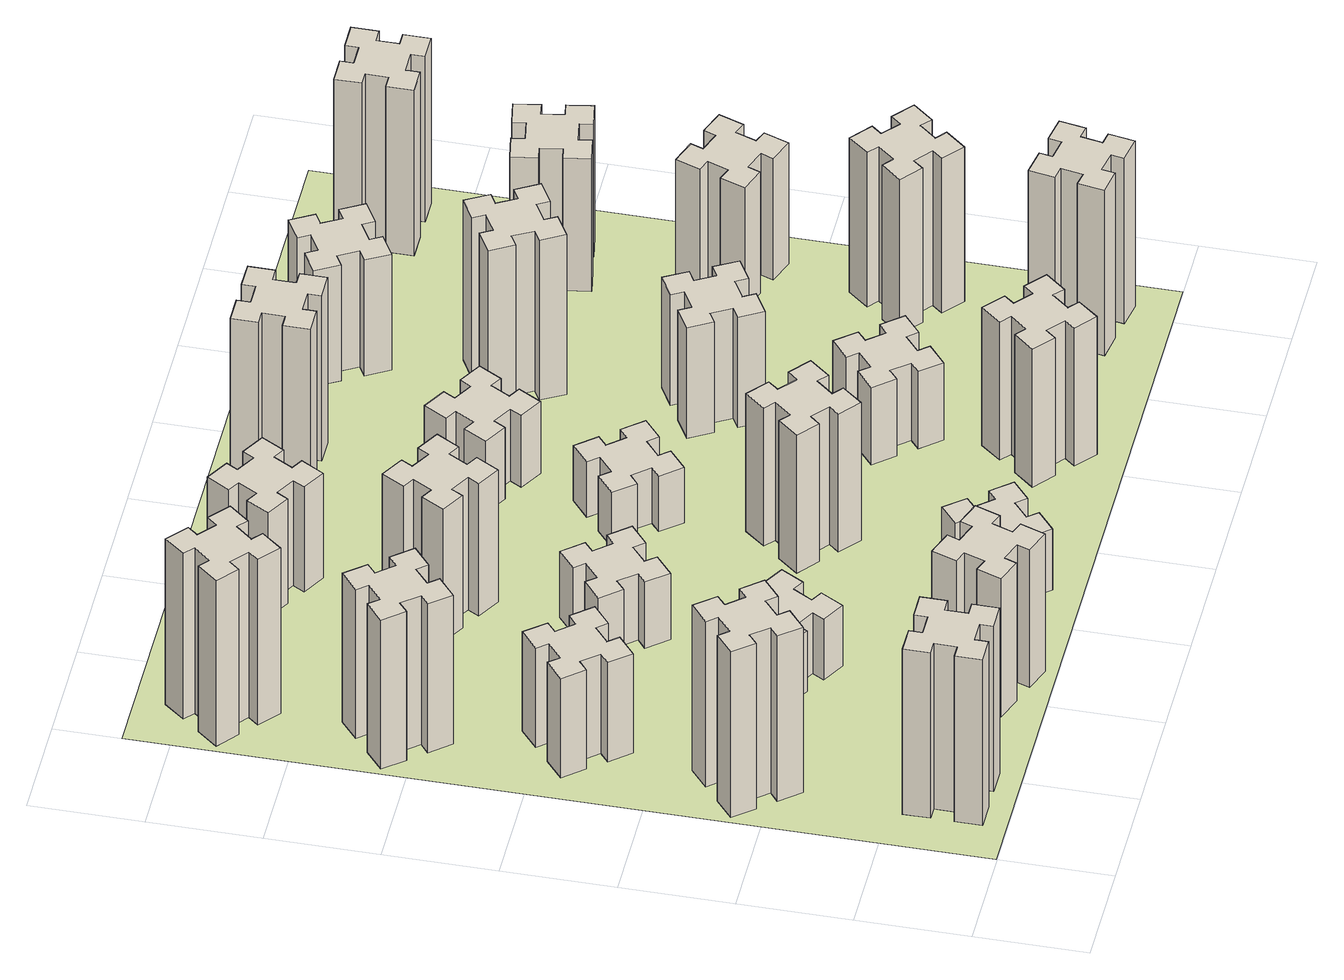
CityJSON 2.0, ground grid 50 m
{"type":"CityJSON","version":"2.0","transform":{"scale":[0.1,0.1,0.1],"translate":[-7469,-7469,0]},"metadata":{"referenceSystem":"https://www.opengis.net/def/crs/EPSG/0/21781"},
"CityObjects":{
"building1":{"type":"Building","attributes":{"class":"1000","function":"1000","usage":"1000","yearOfConstruction":2016,"roofType":"1000","measuredHeight":90,"storeysAboveGround":30,"storeysBelowGround":0},"geometry":[{"type":"Solid","lod":"1","boundaries":[[[[0,1,2,3,4,5,6,7,8,9,10,11,12,13,14,15,16,17,18,19]],[[17,16,20,21]],[[16,15,22,20]],[[15,14,23,22]],[[14,13,24,23]],[[13,12,25,24]],[[12,11,26,25]],[[11,10,27,26]],[[10,9,28,27]],[[9,8,29,28]],[[8,7,30,29]],[[7,6,31,30]],[[6,5,32,31]],[[5,4,33,32]],[[4,3,34,33]],[[3,2,35,34]],[[2,1,36,35]],[[1,0,37,36]],[[0,19,38,37]],[[19,18,39,38]],[[18,17,21,39]],[[24,25,26,27,28,29,30,31,32,33,34,35,36,37,38,39,21,20,22,23]]]]}]},
"building2":{"type":"Building","attributes":{"class":"1000","function":"1000","usage":"1000","yearOfConstruction":2016,"roofType":"1000","measuredHeight":90,"storeysAboveGround":30,"storeysBelowGround":0},"geometry":[{"type":"Solid","lod":"1","boundaries":[[[[40,41,42,43,44,45,46,47,48,49,50,51,52,53,54,55,56,57,58,59]],[[57,56,60,61]],[[56,55,62,60]],[[55,54,63,62]],[[54,53,64,63]],[[53,52,65,64]],[[52,51,66,65]],[[51,50,67,66]],[[50,49,68,67]],[[49,48,69,68]],[[48,47,70,69]],[[47,46,71,70]],[[46,45,72,71]],[[45,44,73,72]],[[44,43,74,73]],[[43,42,75,74]],[[42,41,76,75]],[[41,40,77,76]],[[40,59,78,77]],[[59,58,79,78]],[[58,57,61,79]],[[64,65,66,67,68,69,70,71,72,73,74,75,76,77,78,79,61,60,62,63]]]]}]},
"building3":{"type":"Building","attributes":{"class":"1000","function":"1000","usage":"1000","yearOfConstruction":2016,"roofType":"1000","measuredHeight":54,"storeysAboveGround":30,"storeysBelowGround":0},"geometry":[{"type":"Solid","lod":"1","boundaries":[[[[80,81,82,83,84,85,86,87,88,89,90,91,92,93,94,95,96,97,98,99]],[[97,96,100,101]],[[96,95,102,100]],[[95,94,103,102]],[[94,93,104,103]],[[93,92,105,104]],[[92,91,106,105]],[[91,90,107,106]],[[90,89,108,107]],[[89,88,109,108]],[[88,87,110,109]],[[87,86,111,110]],[[86,85,112,111]],[[85,84,113,112]],[[84,83,114,113]],[[83,82,115,114]],[[82,81,116,115]],[[81,80,117,116]],[[80,99,118,117]],[[99,98,119,118]],[[98,97,101,119]],[[104,105,106,107,108,109,110,111,112,113,114,115,116,117,118,119,101,100,102,103]]]]}]},
"building4":{"type":"Building","attributes":{"class":"1000","function":"1000","usage":"1000","yearOfConstruction":2016,"roofType":"1000","measuredHeight":81,"storeysAboveGround":30,"storeysBelowGround":0},"geometry":[{"type":"Solid","lod":"1","boundaries":[[[[120,121,122,123,124,125,126,127,128,129,130,131,132,133,134,135,136,137,138,139]],[[137,136,140,141]],[[136,135,142,140]],[[135,134,143,142]],[[134,133,144,143]],[[133,132,145,144]],[[132,131,146,145]],[[131,130,147,146]],[[130,129,148,147]],[[129,128,149,148]],[[128,127,150,149]],[[127,126,151,150]],[[126,125,152,151]],[[125,124,153,152]],[[124,123,154,153]],[[123,122,155,154]],[[122,121,156,155]],[[121,120,157,156]],[[120,139,158,157]],[[139,138,159,158]],[[138,137,141,159]],[[144,145,146,147,148,149,150,151,152,153,154,155,156,157,158,159,141,140,142,143]]]]}]},
"building5":{"type":"Building","attributes":{"class":"1000","function":"1000","usage":"1000","yearOfConstruction":2016,"roofType":"1000","measuredHeight":75,"storeysAboveGround":30,"storeysBelowGround":0},"geometry":[{"type":"Solid","lod":"1","boundaries":[[[[160,161,162,163,164,165,166,167,168,169,170,171,172,173,174,175,176,177,178,179]],[[177,176,180,181]],[[176,175,182,180]],[[175,174,183,182]],[[174,173,184,183]],[[173,172,185,184]],[[172,171,186,185]],[[171,170,187,186]],[[170,169,188,187]],[[169,168,189,188]],[[168,167,190,189]],[[167,166,191,190]],[[166,165,192,191]],[[165,164,193,192]],[[164,163,194,193]],[[163,162,195,194]],[[162,161,196,195]],[[161,160,197,196]],[[160,179,198,197]],[[179,178,199,198]],[[178,177,181,199]],[[184,185,186,187,188,189,190,191,192,193,194,195,196,197,198,199,181,180,182,183]]]]}]},
"building6":{"type":"Building","attributes":{"class":"1000","function":"1000","usage":"1000","yearOfConstruction":2016,"roofType":"1000","measuredHeight":90,"storeysAboveGround":30,"storeysBelowGround":0},"geometry":[{"type":"Solid","lod":"1","boundaries":[[[[200,201,202,203,204,205,206,207,208,209,210,211,212,213,214,215,216,217,218,219]],[[217,216,220,221]],[[216,215,222,220]],[[215,214,223,222]],[[214,213,224,223]],[[213,212,225,224]],[[212,211,226,225]],[[211,210,227,226]],[[210,209,228,227]],[[209,208,229,228]],[[208,207,230,229]],[[207,206,231,230]],[[206,205,232,231]],[[205,204,233,232]],[[204,203,234,233]],[[203,202,235,234]],[[202,201,236,235]],[[201,200,237,236]],[[200,219,238,237]],[[219,218,239,238]],[[218,217,221,239]],[[224,225,226,227,228,229,230,231,232,233,234,235,236,237,238,239,221,220,222,223]]]]}]},
"building7":{"type":"Building","attributes":{"class":"1000","function":"1000","usage":"1000","yearOfConstruction":2016,"roofType":"1000","measuredHeight":33,"storeysAboveGround":30,"storeysBelowGround":0},"geometry":[{"type":"Solid","lod":"1","boundaries":[[[[240,241,242,243,244,245,246,247,248,249,250,251,252,253,254,255,256,257,258,259]],[[257,256,260,261]],[[256,255,262,260]],[[255,254,263,262]],[[254,253,264,263]],[[253,252,265,264]],[[252,251,266,265]],[[251,250,267,266]],[[250,249,268,267]],[[249,248,269,268]],[[248,247,270,269]],[[247,246,271,270]],[[246,245,272,271]],[[245,244,273,272]],[[244,243,274,273]],[[243,242,275,274]],[[242,241,276,275]],[[241,240,277,276]],[[240,259,278,277]],[[259,258,279,278]],[[258,257,261,279]],[[264,265,266,267,268,269,270,271,272,273,274,275,276,277,278,279,261,260,262,263]]]]}]},
"building8":{"type":"Building","attributes":{"class":"1000","function":"1000","usage":"1000","yearOfConstruction":2016,"roofType":"1000","measuredHeight":36,"storeysAboveGround":30,"storeysBelowGround":0},"geometry":[{"type":"Solid","lod":"1","boundaries":[[[[280,281,282,283,284,285,286,287,288,289,290,291,292,293,294,295,296,297,298,299]],[[297,296,300,301]],[[296,295,302,300]],[[295,294,303,302]],[[294,293,304,303]],[[293,292,305,304]],[[292,291,306,305]],[[291,290,307,306]],[[290,289,308,307]],[[289,288,309,308]],[[288,287,310,309]],[[287,286,311,310]],[[286,285,312,311]],[[285,284,313,312]],[[284,283,314,313]],[[283,282,315,314]],[[282,281,316,315]],[[281,280,317,316]],[[280,299,318,317]],[[299,298,319,318]],[[298,297,301,319]],[[304,305,306,307,308,309,310,311,312,313,314,315,316,317,318,319,301,300,302,303]]]]}]},
"building9":{"type":"Building","attributes":{"class":"1000","function":"1000","usage":"1000","yearOfConstruction":2016,"roofType":"1000","measuredHeight":33,"storeysAboveGround":30,"storeysBelowGround":0},"geometry":[{"type":"Solid","lod":"1","boundaries":[[[[320,321,322,323,324,325,326,327,328,329,330,331,332,333,334,335,336,337,338,339]],[[337,336,340,341]],[[336,335,342,340]],[[335,334,343,342]],[[334,333,344,343]],[[333,332,345,344]],[[332,331,346,345]],[[331,330,347,346]],[[330,329,348,347]],[[329,328,349,348]],[[328,327,350,349]],[[327,326,351,350]],[[326,325,352,351]],[[325,324,353,352]],[[324,323,354,353]],[[323,322,355,354]],[[322,321,356,355]],[[321,320,357,356]],[[320,339,358,357]],[[339,338,359,358]],[[338,337,341,359]],[[344,345,346,347,348,349,350,351,352,353,354,355,356,357,358,359,341,340,342,343]]]]}]},
"building10":{"type":"Building","attributes":{"class":"1000","function":"1000","usage":"1000","yearOfConstruction":2016,"roofType":"1000","measuredHeight":72,"storeysAboveGround":30,"storeysBelowGround":0},"geometry":[{"type":"Solid","lod":"1","boundaries":[[[[360,361,362,363,364,365,366,367,368,369,370,371,372,373,374,375,376,377,378,379]],[[377,376,380,381]],[[376,375,382,380]],[[375,374,383,382]],[[374,373,384,383]],[[373,372,385,384]],[[372,371,386,385]],[[371,370,387,386]],[[370,369,388,387]],[[369,368,389,388]],[[368,367,390,389]],[[367,366,391,390]],[[366,365,392,391]],[[365,364,393,392]],[[364,363,394,393]],[[363,362,395,394]],[[362,361,396,395]],[[361,360,397,396]],[[360,379,398,397]],[[379,378,399,398]],[[378,377,381,399]],[[384,385,386,387,388,389,390,391,392,393,394,395,396,397,398,399,381,380,382,383]]]]}]},
"building11":{"type":"Building","attributes":{"class":"1000","function":"1000","usage":"1000","yearOfConstruction":2016,"roofType":"1000","measuredHeight":57,"storeysAboveGround":30,"storeysBelowGround":0},"geometry":[{"type":"Solid","lod":"1","boundaries":[[[[400,401,402,403,404,405,406,407,408,409,410,411,412,413,414,415,416,417,418,419]],[[417,416,420,421]],[[416,415,422,420]],[[415,414,423,422]],[[414,413,424,423]],[[413,412,425,424]],[[412,411,426,425]],[[411,410,427,426]],[[410,409,428,427]],[[409,408,429,428]],[[408,407,430,429]],[[407,406,431,430]],[[406,405,432,431]],[[405,404,433,432]],[[404,403,434,433]],[[403,402,435,434]],[[402,401,436,435]],[[401,400,437,436]],[[400,419,438,437]],[[419,418,439,438]],[[418,417,421,439]],[[424,425,426,427,428,429,430,431,432,433,434,435,436,437,438,439,421,420,422,423]]]]}]},
"building12":{"type":"Building","attributes":{"class":"1000","function":"1000","usage":"1000","yearOfConstruction":2016,"roofType":"1000","measuredHeight":75,"storeysAboveGround":30,"storeysBelowGround":0},"geometry":[{"type":"Solid","lod":"1","boundaries":[[[[440,441,442,443,444,445,446,447,448,449,450,451,452,453,454,455,456,457,458,459]],[[457,456,460,461]],[[456,455,462,460]],[[455,454,463,462]],[[454,453,464,463]],[[453,452,465,464]],[[452,451,466,465]],[[451,450,467,466]],[[450,449,468,467]],[[449,448,469,468]],[[448,447,470,469]],[[447,446,471,470]],[[446,445,472,471]],[[445,444,473,472]],[[444,443,474,473]],[[443,442,475,474]],[[442,441,476,475]],[[441,440,477,476]],[[440,459,478,477]],[[459,458,479,478]],[[458,457,461,479]],[[464,465,466,467,468,469,470,471,472,473,474,475,476,477,478,479,461,460,462,463]]]]}]},
"building13":{"type":"Building","attributes":{"class":"1000","function":"1000","usage":"1000","yearOfConstruction":2016,"roofType":"1000","measuredHeight":30,"storeysAboveGround":30,"storeysBelowGround":0},"geometry":[{"type":"Solid","lod":"1","boundaries":[[[[480,481,482,483,484,485,486,487,488,489,490,491,492,493,494,495,496,497,498,499]],[[497,496,500,501]],[[496,495,502,500]],[[495,494,503,502]],[[494,493,504,503]],[[493,492,505,504]],[[492,491,506,505]],[[491,490,507,506]],[[490,489,508,507]],[[489,488,509,508]],[[488,487,510,509]],[[487,486,511,510]],[[486,485,512,511]],[[485,484,513,512]],[[484,483,514,513]],[[483,482,515,514]],[[482,481,516,515]],[[481,480,517,516]],[[480,499,518,517]],[[499,498,519,518]],[[498,497,501,519]],[[504,505,506,507,508,509,510,511,512,513,514,515,516,517,518,519,501,500,502,503]]]]}]},
"building14":{"type":"Building","attributes":{"class":"1000","function":"1000","usage":"1000","yearOfConstruction":2016,"roofType":"1000","measuredHeight":75,"storeysAboveGround":30,"storeysBelowGround":0},"geometry":[{"type":"Solid","lod":"1","boundaries":[[[[520,521,522,523,524,525,526,527,528,529,530,531,532,533,534,535,536,537,538,539]],[[537,536,540,541]],[[536,535,542,540]],[[535,534,543,542]],[[534,533,544,543]],[[533,532,545,544]],[[532,531,546,545]],[[531,530,547,546]],[[530,529,548,547]],[[529,528,549,548]],[[528,527,550,549]],[[527,526,551,550]],[[526,525,552,551]],[[525,524,553,552]],[[524,523,554,553]],[[523,522,555,554]],[[522,521,556,555]],[[521,520,557,556]],[[520,539,558,557]],[[539,538,559,558]],[[538,537,541,559]],[[544,545,546,547,548,549,550,551,552,553,554,555,556,557,558,559,541,540,542,543]]]]}]},
"building15":{"type":"Building","attributes":{"class":"1000","function":"1000","usage":"1000","yearOfConstruction":2016,"roofType":"1000","measuredHeight":39,"storeysAboveGround":30,"storeysBelowGround":0},"geometry":[{"type":"Solid","lod":"1","boundaries":[[[[560,561,562,563,564,565,566,567,568,569,570,571,572,573,574,575,576,577,578,579]],[[577,576,580,581]],[[576,575,582,580]],[[575,574,583,582]],[[574,573,584,583]],[[573,572,585,584]],[[572,571,586,585]],[[571,570,587,586]],[[570,569,588,587]],[[569,568,589,588]],[[568,567,590,589]],[[567,566,591,590]],[[566,565,592,591]],[[565,564,593,592]],[[564,563,594,593]],[[563,562,595,594]],[[562,561,596,595]],[[561,560,597,596]],[[560,579,598,597]],[[579,578,599,598]],[[578,577,581,599]],[[584,585,586,587,588,589,590,591,592,593,594,595,596,597,598,599,581,580,582,583]]]]}]},
"building16":{"type":"Building","attributes":{"class":"1000","function":"1000","usage":"1000","yearOfConstruction":2016,"roofType":"1000","measuredHeight":90,"storeysAboveGround":30,"storeysBelowGround":0},"geometry":[{"type":"Solid","lod":"1","boundaries":[[[[600,601,602,603,604,605,606,607,608,609,610,611,612,613,614,615,616,617,618,619]],[[617,616,620,621]],[[616,615,622,620]],[[615,614,623,622]],[[614,613,624,623]],[[613,612,625,624]],[[612,611,626,625]],[[611,610,627,626]],[[610,609,628,627]],[[609,608,629,628]],[[608,607,630,629]],[[607,606,631,630]],[[606,605,632,631]],[[605,604,633,632]],[[604,603,634,633]],[[603,602,635,634]],[[602,601,636,635]],[[601,600,637,636]],[[600,619,638,637]],[[619,618,639,638]],[[618,617,621,639]],[[624,625,626,627,628,629,630,631,632,633,634,635,636,637,638,639,621,620,622,623]]]]}]},
"building17":{"type":"Building","attributes":{"class":"1000","function":"1000","usage":"1000","yearOfConstruction":2016,"roofType":"1000","measuredHeight":42,"storeysAboveGround":30,"storeysBelowGround":0},"geometry":[{"type":"Solid","lod":"1","boundaries":[[[[640,641,642,643,644,645,646,647,648,649,650,651,652,653,654,655,656,657,658,659]],[[657,656,660,661]],[[656,655,662,660]],[[655,654,663,662]],[[654,653,664,663]],[[653,652,665,664]],[[652,651,666,665]],[[651,650,667,666]],[[650,649,668,667]],[[649,648,669,668]],[[648,647,670,669]],[[647,646,671,670]],[[646,645,672,671]],[[645,644,673,672]],[[644,643,674,673]],[[643,642,675,674]],[[642,641,676,675]],[[641,640,677,676]],[[640,659,678,677]],[[659,658,679,678]],[[658,657,661,679]],[[664,665,666,667,668,669,670,671,672,673,674,675,676,677,678,679,661,660,662,663]]]]}]},
"building18":{"type":"Building","attributes":{"class":"1000","function":"1000","usage":"1000","yearOfConstruction":2016,"roofType":"1000","measuredHeight":60,"storeysAboveGround":30,"storeysBelowGround":0},"geometry":[{"type":"Solid","lod":"1","boundaries":[[[[680,681,682,683,684,685,686,687,688,689,690,691,692,693,694,695,696,697,698,699]],[[697,696,700,701]],[[696,695,702,700]],[[695,694,703,702]],[[694,693,704,703]],[[693,692,705,704]],[[692,691,706,705]],[[691,690,707,706]],[[690,689,708,707]],[[689,688,709,708]],[[688,687,710,709]],[[687,686,711,710]],[[686,685,712,711]],[[685,684,713,712]],[[684,683,714,713]],[[683,682,715,714]],[[682,681,716,715]],[[681,680,717,716]],[[680,699,718,717]],[[699,698,719,718]],[[698,697,701,719]],[[704,705,706,707,708,709,710,711,712,713,714,715,716,717,718,719,701,700,702,703]]]]}]},
"building19":{"type":"Building","attributes":{"class":"1000","function":"1000","usage":"1000","yearOfConstruction":2016,"roofType":"1000","measuredHeight":87,"storeysAboveGround":30,"storeysBelowGround":0},"geometry":[{"type":"Solid","lod":"1","boundaries":[[[[720,721,722,723,724,725,726,727,728,729,730,731,732,733,734,735,736,737,738,739]],[[737,736,740,741]],[[736,735,742,740]],[[735,734,743,742]],[[734,733,744,743]],[[733,732,745,744]],[[732,731,746,745]],[[731,730,747,746]],[[730,729,748,747]],[[729,728,749,748]],[[728,727,750,749]],[[727,726,751,750]],[[726,725,752,751]],[[725,724,753,752]],[[724,723,754,753]],[[723,722,755,754]],[[722,721,756,755]],[[721,720,757,756]],[[720,739,758,757]],[[739,738,759,758]],[[738,737,741,759]],[[744,745,746,747,748,749,750,751,752,753,754,755,756,757,758,759,741,740,742,743]]]]}]},
"building20":{"type":"Building","attributes":{"class":"1000","function":"1000","usage":"1000","yearOfConstruction":2016,"roofType":"1000","measuredHeight":90,"storeysAboveGround":30,"storeysBelowGround":0},"geometry":[{"type":"Solid","lod":"1","boundaries":[[[[760,761,762,763,764,765,766,767,768,769,770,771,772,773,774,775,776,777,778,779]],[[777,776,780,781]],[[776,775,782,780]],[[775,774,783,782]],[[774,773,784,783]],[[773,772,785,784]],[[772,771,786,785]],[[771,770,787,786]],[[770,769,788,787]],[[769,768,789,788]],[[768,767,790,789]],[[767,766,791,790]],[[766,765,792,791]],[[765,764,793,792]],[[764,763,794,793]],[[763,762,795,794]],[[762,761,796,795]],[[761,760,797,796]],[[760,779,798,797]],[[779,778,799,798]],[[778,777,781,799]],[[784,785,786,787,788,789,790,791,792,793,794,795,796,797,798,799,781,780,782,783]]]]}]},
"building21":{"type":"Building","attributes":{"class":"1000","function":"1000","usage":"1000","yearOfConstruction":2016,"roofType":"1000","measuredHeight":63,"storeysAboveGround":30,"storeysBelowGround":0},"geometry":[{"type":"Solid","lod":"1","boundaries":[[[[800,801,802,803,804,805,806,807,808,809,810,811,812,813,814,815,816,817,818,819]],[[817,816,820,821]],[[816,815,822,820]],[[815,814,823,822]],[[814,813,824,823]],[[813,812,825,824]],[[812,811,826,825]],[[811,810,827,826]],[[810,809,828,827]],[[809,808,829,828]],[[808,807,830,829]],[[807,806,831,830]],[[806,805,832,831]],[[805,804,833,832]],[[804,803,834,833]],[[803,802,835,834]],[[802,801,836,835]],[[801,800,837,836]],[[800,819,838,837]],[[819,818,839,838]],[[818,817,821,839]],[[824,825,826,827,828,829,830,831,832,833,834,835,836,837,838,839,821,820,822,823]]]]}]},
"building22":{"type":"Building","attributes":{"class":"1000","function":"1000","usage":"1000","yearOfConstruction":2016,"roofType":"1000","measuredHeight":84,"storeysAboveGround":30,"storeysBelowGround":0},"geometry":[{"type":"Solid","lod":"1","boundaries":[[[[840,841,842,843,844,845,846,847,848,849,850,851,852,853,854,855,856,857,858,859]],[[857,856,860,861]],[[856,855,862,860]],[[855,854,863,862]],[[854,853,864,863]],[[853,852,865,864]],[[852,851,866,865]],[[851,850,867,866]],[[850,849,868,867]],[[849,848,869,868]],[[848,847,870,869]],[[847,846,871,870]],[[846,845,872,871]],[[845,844,873,872]],[[844,843,874,873]],[[843,842,875,874]],[[842,841,876,875]],[[841,840,877,876]],[[840,859,878,877]],[[859,858,879,878]],[[858,857,861,879]],[[864,865,866,867,868,869,870,871,872,873,874,875,876,877,878,879,861,860,862,863]]]]}]},
"building23":{"type":"Building","attributes":{"class":"1000","function":"1000","usage":"1000","yearOfConstruction":2016,"roofType":"1000","measuredHeight":66,"storeysAboveGround":30,"storeysBelowGround":0},"geometry":[{"type":"Solid","lod":"1","boundaries":[[[[880,881,882,883,884,885,886,887,888,889,890,891,892,893,894,895,896,897,898,899]],[[897,896,900,901]],[[896,895,902,900]],[[895,894,903,902]],[[894,893,904,903]],[[893,892,905,904]],[[892,891,906,905]],[[891,890,907,906]],[[890,889,908,907]],[[889,888,909,908]],[[888,887,910,909]],[[887,886,911,910]],[[886,885,912,911]],[[885,884,913,912]],[[884,883,914,913]],[[883,882,915,914]],[[882,881,916,915]],[[881,880,917,916]],[[880,899,918,917]],[[899,898,919,918]],[[898,897,901,919]],[[904,905,906,907,908,909,910,911,912,913,914,915,916,917,918,919,901,900,902,903]]]]}]},
"building24":{"type":"Building","attributes":{"class":"1000","function":"1000","usage":"1000","yearOfConstruction":2016,"roofType":"1000","measuredHeight":72,"storeysAboveGround":30,"storeysBelowGround":0},"geometry":[{"type":"Solid","lod":"1","boundaries":[[[[920,921,922,923,924,925,926,927,928,929,930,931,932,933,934,935,936,937,938,939]],[[937,936,940,941]],[[936,935,942,940]],[[935,934,943,942]],[[934,933,944,943]],[[933,932,945,944]],[[932,931,946,945]],[[931,930,947,946]],[[930,929,948,947]],[[929,928,949,948]],[[928,927,950,949]],[[927,926,951,950]],[[926,925,952,951]],[[925,924,953,952]],[[924,923,954,953]],[[923,922,955,954]],[[922,921,956,955]],[[921,920,957,956]],[[920,939,958,957]],[[939,938,959,958]],[[938,937,941,959]],[[944,945,946,947,948,949,950,951,952,953,954,955,956,957,958,959,941,940,942,943]]]]}]},
"building25":{"type":"Building","attributes":{"class":"1000","function":"1000","usage":"1000","yearOfConstruction":2016,"roofType":"1000","measuredHeight":90,"storeysAboveGround":30,"storeysBelowGround":0},"geometry":[{"type":"Solid","lod":"1","boundaries":[[[[960,961,962,963,964,965,966,967,968,969,970,971,972,973,974,975,976,977,978,979]],[[977,976,980,981]],[[976,975,982,980]],[[975,974,983,982]],[[974,973,984,983]],[[973,972,985,984]],[[972,971,986,985]],[[971,970,987,986]],[[970,969,988,987]],[[969,968,989,988]],[[968,967,990,989]],[[967,966,991,990]],[[966,965,992,991]],[[965,964,993,992]],[[964,963,994,993]],[[963,962,995,994]],[[962,961,996,995]],[[961,960,997,996]],[[960,979,998,997]],[[979,978,999,998]],[[978,977,981,999]],[[984,985,986,987,988,989,990,991,992,993,994,995,996,997,998,999,981,980,982,983]]]]}]},
"landuse1":{"type":"LandUse","attributes":{"name":"plot1","function":"1010"},"geometry":[{"type":"MultiSurface","lod":"1","boundaries":[[[1000,1001,1002,1003]]]}]}
},
"vertices":[
[265,325,0],[265,225,0],[205,225,0],[205,105,0],[325,105,0],[325,165,0],[425,165,0],[425,105,0],[545,105,0],[545,225,0],[485,225,0],[485,325,0],[545,325,0],[545,445,0],[425,445,0],[425,385,0],[325,385,0],[325,445,0],[205,445,0],[205,325,0],[325,385,900],[325,445,900],[425,385,900],[425,445,900],[545,445,900],[545,325,900],[485,325,900],[485,225,900],[545,225,900],[545,105,900],[425,105,900],[425,165,900],[325,165,900],[325,105,900],[205,105,900],[205,225,900],[265,225,900],[265,325,900],[205,325,900],[205,445,900],
[392,1148,0],[327,1224,0],[373,1263,0],[296,1355,0],[204,1278,0],[243,1232,0],[166,1167,0],[128,1213,0],[36,1136,0],[113,1044,0],[159,1083,0],[223,1006,0],[177,968,0],[254,876,0],[346,953,0],[308,999,0],[384,1063,0],[423,1017,0],[515,1094,0],[438,1186,0],[384,1063,900],[423,1017,900],[308,999,900],[346,953,900],[254,876,900],[177,968,900],[223,1006,900],[159,1083,900],[113,1044,900],[36,1136,900],[128,1213,900],[166,1167,900],[243,1232,900],[204,1278,900],[296,1355,900],[373,1263,900],[327,1224,900],[392,1148,900],[438,1186,900],[515,1094,900],
[492,1888,0],[427,1964,0],[473,2003,0],[396,2095,0],[304,2018,0],[343,1972,0],[266,1907,0],[228,1953,0],[136,1876,0],[213,1784,0],[259,1823,0],[323,1746,0],[277,1708,0],[354,1616,0],[446,1693,0],[408,1739,0],[484,1803,0],[523,1757,0],[615,1834,0],[538,1926,0],[484,1803,540],[523,1757,540],[408,1739,540],[446,1693,540],[354,1616,540],[277,1708,540],[323,1746,540],[259,1823,540],[213,1784,540],[136,1876,540],[228,1953,540],[266,1907,540],[343,1972,540],[304,2018,540],[396,2095,540],[473,2003,540],[427,1964,540],[492,1888,540],[538,1926,540],[615,1834,540],
[243,2712,0],[166,2647,0],[128,2693,0],[36,2616,0],[113,2524,0],[159,2563,0],[223,2486,0],[177,2448,0],[254,2356,0],[346,2433,0],[308,2479,0],[384,2543,0],[423,2497,0],[515,2574,0],[438,2666,0],[392,2628,0],[327,2704,0],[373,2743,0],[296,2835,0],[204,2758,0],[327,2704,810],[373,2743,810],[392,2628,810],[438,2666,810],[515,2574,810],[423,2497,810],[384,2543,810],[308,2479,810],[346,2433,810],[254,2356,810],[177,2448,810],[223,2486,810],[159,2563,810],[113,2524,810],[36,2616,810],[128,2693,810],[166,2647,810],[243,2712,810],[204,2758,810],[296,2835,810],
[1029,360,0],[995,266,0],[939,287,0],[897,174,0],[1010,133,0],[1031,189,0],[1125,155,0],[1104,99,0],[1217,57,0],[1258,170,0],[1202,191,0],[1236,285,0],[1292,264,0],[1333,377,0],[1220,418,0],[1200,362,0],[1106,396,0],[1127,452,0],[1014,493,0],[973,380,0],[1106,396,750],[1127,452,750],[1200,362,750],[1220,418,750],[1333,377,750],[1292,264,750],[1236,285,750],[1202,191,750],[1258,170,750],[1217,57,750],[1104,99,750],[1125,155,750],[1031,189,750],[1010,133,750],[897,174,750],[939,287,750],[995,266,750],[1029,360,750],[973,380,750],[1014,493,750],
[384,3387,0],[308,3452,0],[346,3498,0],[254,3575,0],[177,3483,0],[223,3444,0],[159,3368,0],[113,3406,0],[36,3314,0],[128,3237,0],[166,3283,0],[243,3219,0],[204,3173,0],[296,3096,0],[373,3188,0],[327,3226,0],[392,3303,0],[438,3264,0],[515,3356,0],[423,3433,0],[392,3303,900],[438,3264,900],[327,3226,900],[373,3188,900],[296,3096,900],[204,3173,900],[243,3219,900],[166,3283,900],[128,3237,900],[36,3314,900],[113,3406,900],[159,3368,900],[223,3444,900],[177,3483,900],[254,3575,900],[346,3498,900],[308,3452,900],[384,3387,900],[423,3433,900],[515,3356,900],
[1086,1017,0],[1136,1104,0],[1188,1074,0],[1248,1178,0],[1144,1238,0],[1114,1186,0],[1027,1236,0],[1057,1288,0],[953,1348,0],[893,1244,0],[945,1214,0],[895,1127,0],[843,1157,0],[783,1053,0],[887,993,0],[917,1045,0],[1004,995,0],[974,943,0],[1078,883,0],[1138,987,0],[1004,995,330],[974,943,330],[917,1045,330],[887,993,330],[783,1053,330],[843,1157,330],[895,1127,330],[945,1214,330],[893,1244,330],[953,1348,330],[1057,1288,330],[1027,1236,330],[1114,1186,330],[1144,1238,330],[1248,1178,330],[1188,1074,330],[1136,1104,330],[1086,1017,330],[1138,987,330],[1078,883,330],
[1083,1972,0],[1006,1907,0],[968,1953,0],[876,1876,0],[953,1784,0],[999,1823,0],[1063,1746,0],[1017,1708,0],[1094,1616,0],[1186,1693,0],[1148,1739,0],[1224,1803,0],[1263,1757,0],[1355,1834,0],[1278,1926,0],[1232,1888,0],[1167,1964,0],[1213,2003,0],[1136,2095,0],[1044,2018,0],[1167,1964,360],[1213,2003,360],[1232,1888,360],[1278,1926,360],[1355,1834,360],[1263,1757,360],[1224,1803,360],[1148,1739,360],[1186,1693,360],[1094,1616,360],[1017,1708,360],[1063,1746,360],[999,1823,360],[953,1784,360],[876,1876,360],[968,1953,360],[1006,1907,360],[1083,1972,360],[1044,2018,360],[1136,2095,360],
[1639,343,0],[1703,266,0],[1657,228,0],[1734,136,0],[1826,213,0],[1788,259,0],[1864,323,0],[1903,277,0],[1995,354,0],[1918,446,0],[1872,408,0],[1807,484,0],[1853,523,0],[1776,615,0],[1684,538,0],[1723,492,0],[1646,427,0],[1608,473,0],[1516,396,0],[1593,304,0],[1646,427,330],[1608,473,330],[1723,492,330],[1684,538,330],[1776,615,330],[1853,523,330],[1807,484,330],[1872,408,330],[1918,446,330],[1995,354,330],[1903,277,330],[1864,323,330],[1788,259,330],[1826,213,330],[1734,136,330],[1657,228,330],[1703,266,330],[1639,343,330],[1593,304,330],[1516,396,330],
[1214,2666,0],[1127,2716,0],[1157,2768,0],[1053,2828,0],[993,2724,0],[1045,2694,0],[995,2607,0],[943,2637,0],[883,2533,0],[987,2473,0],[1017,2525,0],[1104,2475,0],[1074,2423,0],[1178,2363,0],[1238,2467,0],[1186,2497,0],[1236,2584,0],[1288,2554,0],[1348,2658,0],[1244,2718,0],[1236,2584,720],[1288,2554,720],[1186,2497,720],[1238,2467,720],[1178,2363,720],[1074,2423,720],[1104,2475,720],[1017,2525,720],[987,2473,720],[883,2533,720],[943,2637,720],[995,2607,720],[1045,2694,720],[993,2724,720],[1053,2828,720],[1157,2768,720],[1127,2716,720],[1214,2666,720],[1244,2718,720],[1348,2658,720],
[1186,3237,0],[1236,3324,0],[1288,3294,0],[1348,3398,0],[1244,3458,0],[1214,3406,0],[1127,3456,0],[1157,3508,0],[1053,3568,0],[993,3464,0],[1045,3434,0],[995,3347,0],[943,3377,0],[883,3273,0],[987,3213,0],[1017,3265,0],[1104,3215,0],[1074,3163,0],[1178,3103,0],[1238,3207,0],[1104,3215,570],[1074,3163,570],[1017,3265,570],[987,3213,570],[883,3273,570],[943,3377,570],[995,3347,570],[1045,3434,570],[993,3464,570],[1053,3568,570],[1157,3508,570],[1127,3456,570],[1214,3406,570],[1244,3458,570],[1348,3398,570],[1288,3294,570],[1236,3324,570],[1186,3237,570],[1238,3207,570],[1178,3103,570],
[1803,1324,0],[1739,1248,0],[1693,1286,0],[1616,1194,0],[1708,1117,0],[1746,1163,0],[1823,1099,0],[1784,1053,0],[1876,976,0],[1953,1068,0],[1907,1106,0],[1972,1183,0],[2018,1144,0],[2095,1236,0],[2003,1313,0],[1964,1267,0],[1888,1332,0],[1926,1378,0],[1834,1455,0],[1757,1363,0],[1888,1332,750],[1926,1378,750],[1964,1267,750],[2003,1313,750],[2095,1236,750],[2018,1144,750],[1972,1183,750],[1907,1106,750],[1953,1068,750],[1876,976,750],[1784,1053,750],[1823,1099,750],[1746,1163,750],[1708,1117,750],[1616,1194,750],[1693,1286,750],[1739,1248,750],[1803,1324,750],[1757,1363,750],[1834,1455,750],
[1972,1988,0],[1907,2064,0],[1953,2103,0],[1876,2195,0],[1784,2118,0],[1823,2072,0],[1746,2007,0],[1708,2053,0],[1616,1976,0],[1693,1884,0],[1739,1923,0],[1803,1846,0],[1757,1808,0],[1834,1716,0],[1926,1793,0],[1888,1839,0],[1964,1903,0],[2003,1857,0],[2095,1934,0],[2018,2026,0],[1964,1903,300],[2003,1857,300],[1888,1839,300],[1926,1793,300],[1834,1716,300],[1757,1808,300],[1803,1846,300],[1739,1923,300],[1693,1884,300],[1616,1976,300],[1708,2053,300],[1746,2007,300],[1823,2072,300],[1784,2118,300],[1876,2195,300],[1953,2103,300],[1907,2064,300],[1972,1988,300],[2018,2026,300],[2095,1934,300],
[2486,323,0],[2563,259,0],[2524,213,0],[2616,136,0],[2693,228,0],[2647,266,0],[2712,343,0],[2758,304,0],[2835,396,0],[2743,473,0],[2704,427,0],[2628,492,0],[2666,538,0],[2574,615,0],[2497,523,0],[2543,484,0],[2479,408,0],[2433,446,0],[2356,354,0],[2448,277,0],[2479,408,750],[2433,446,750],[2543,484,750],[2497,523,750],[2574,615,750],[2666,538,750],[2628,492,750],[2704,427,750],[2743,473,750],[2835,396,750],[2758,304,750],[2712,343,750],[2647,266,750],[2693,228,750],[2616,136,750],[2524,213,750],[2563,259,750],[2486,323,750],[2448,277,750],[2356,354,750],
[2026,2497,0],[2076,2584,0],[2128,2554,0],[2188,2658,0],[2084,2718,0],[2054,2666,0],[1967,2716,0],[1997,2768,0],[1893,2828,0],[1833,2724,0],[1885,2694,0],[1835,2607,0],[1783,2637,0],[1723,2533,0],[1827,2473,0],[1857,2525,0],[1944,2475,0],[1914,2423,0],[2018,2363,0],[2078,2467,0],[1944,2475,390],[1914,2423,390],[1857,2525,390],[1827,2473,390],[1723,2533,390],[1783,2637,390],[1835,2607,390],[1885,2694,390],[1833,2724,390],[1893,2828,390],[1997,2768,390],[1967,2716,390],[2054,2666,390],[2084,2718,390],[2188,2658,390],[2128,2554,390],[2076,2584,390],[2026,2497,390],[2078,2467,390],[2018,2363,390],
[1965,3385,0],[1965,3485,0],[2025,3485,0],[2025,3605,0],[1905,3605,0],[1905,3545,0],[1805,3545,0],[1805,3605,0],[1685,3605,0],[1685,3485,0],[1745,3485,0],[1745,3385,0],[1685,3385,0],[1685,3265,0],[1805,3265,0],[1805,3325,0],[1905,3325,0],[1905,3265,0],[2025,3265,0],[2025,3385,0],[1905,3325,900],[1905,3265,900],[1805,3325,900],[1805,3265,900],[1685,3265,900],[1685,3385,900],[1745,3385,900],[1745,3485,900],[1685,3485,900],[1685,3605,900],[1805,3605,900],[1805,3545,900],[1905,3545,900],[1905,3605,900],[2025,3605,900],[2025,3485,900],[1965,3485,900],[1965,3385,900],[2025,3385,900],[2025,3265,900],
[2563,1132,0],[2486,1067,0],[2448,1113,0],[2356,1036,0],[2433,944,0],[2479,983,0],[2543,906,0],[2497,868,0],[2574,776,0],[2666,853,0],[2628,899,0],[2704,963,0],[2743,917,0],[2835,994,0],[2758,1086,0],[2712,1048,0],[2647,1124,0],[2693,1163,0],[2616,1255,0],[2524,1178,0],[2647,1124,420],[2693,1163,420],[2712,1048,420],[2758,1086,420],[2835,994,420],[2743,917,420],[2704,963,420],[2628,899,420],[2666,853,420],[2574,776,420],[2497,868,420],[2543,906,420],[2479,983,420],[2433,944,420],[2356,1036,420],[2448,1113,420],[2486,1067,420],[2563,1132,420],[2524,1178,420],[2616,1255,420],
[2475,1744,0],[2525,1657,0],[2473,1627,0],[2533,1523,0],[2637,1583,0],[2607,1635,0],[2694,1685,0],[2724,1633,0],[2828,1693,0],[2768,1797,0],[2716,1767,0],[2666,1854,0],[2718,1884,0],[2658,1988,0],[2554,1928,0],[2584,1876,0],[2497,1826,0],[2467,1878,0],[2363,1818,0],[2423,1714,0],[2497,1826,600],[2467,1878,600],[2584,1876,600],[2554,1928,600],[2658,1988,600],[2718,1884,600],[2666,1854,600],[2716,1767,600],[2768,1797,600],[2828,1693,600],[2724,1633,600],[2694,1685,600],[2607,1635,600],[2637,1583,600],[2533,1523,600],[2473,1627,600],[2525,1657,600],[2475,1744,600],[2423,1714,600],[2363,1818,600],
[2607,2475,0],[2694,2525,0],[2724,2473,0],[2828,2533,0],[2768,2637,0],[2716,2607,0],[2666,2694,0],[2718,2724,0],[2658,2828,0],[2554,2768,0],[2584,2716,0],[2497,2666,0],[2467,2718,0],[2363,2658,0],[2423,2554,0],[2475,2584,0],[2525,2497,0],[2473,2467,0],[2533,2363,0],[2637,2423,0],[2525,2497,870],[2473,2467,870],[2475,2584,870],[2423,2554,870],[2363,2658,870],[2467,2718,870],[2497,2666,870],[2584,2716,870],[2554,2768,870],[2658,2828,870],[2718,2724,870],[2666,2694,870],[2716,2607,870],[2768,2637,870],[2828,2533,870],[2724,2473,870],[2694,2525,870],[2607,2475,870],[2637,2423,870],[2533,2363,870],
[3504,475,0],[3405,492,0],[3416,551,0],[3297,572,0],[3277,454,0],[3336,444,0],[3318,345,0],[3259,356,0],[3238,237,0],[3357,217,0],[3367,276,0],[3465,258,0],[3455,199,0],[3573,178,0],[3594,297,0],[3535,307,0],[3552,405,0],[3611,395,0],[3632,513,0],[3514,534,0],[3552,405,900],[3611,395,900],[3535,307,900],[3594,297,900],[3573,178,900],[3455,199,900],[3465,258,900],[3367,276,900],[3357,217,900],[3238,237,900],[3259,356,900],[3318,345,900],[3336,444,900],[3277,454,900],[3297,572,900],[3416,551,900],[3405,492,900],[3504,475,900],[3514,534,900],[3632,513,900],
[2716,3347,0],[2666,3434,0],[2718,3464,0],[2658,3568,0],[2554,3508,0],[2584,3456,0],[2497,3406,0],[2467,3458,0],[2363,3398,0],[2423,3294,0],[2475,3324,0],[2525,3237,0],[2473,3207,0],[2533,3103,0],[2637,3163,0],[2607,3215,0],[2694,3265,0],[2724,3213,0],[2828,3273,0],[2768,3377,0],[2694,3265,630],[2724,3213,630],[2607,3215,630],[2637,3163,630],[2533,3103,630],[2473,3207,630],[2525,3237,630],[2475,3324,630],[2423,3294,630],[2363,3398,630],[2467,3458,630],[2497,3406,630],[2584,3456,630],[2554,3508,630],[2658,3568,630],[2718,3464,630],[2666,3434,630],[2716,3347,630],[2768,3377,630],[2828,3273,630],
[3487,1006,0],[3552,1083,0],[3598,1044,0],[3675,1136,0],[3583,1213,0],[3544,1167,0],[3468,1232,0],[3506,1278,0],[3414,1355,0],[3337,1263,0],[3383,1224,0],[3319,1148,0],[3273,1186,0],[3196,1094,0],[3288,1017,0],[3326,1063,0],[3403,999,0],[3364,953,0],[3456,876,0],[3533,968,0],[3403,999,840],[3364,953,840],[3326,1063,840],[3288,1017,840],[3196,1094,840],[3273,1186,840],[3319,1148,840],[3383,1224,840],[3337,1263,840],[3414,1355,840],[3506,1278,840],[3468,1232,840],[3544,1167,840],[3583,1213,840],[3675,1136,840],[3598,1044,840],[3552,1083,840],[3487,1006,840],[3533,968,840],[3456,876,840],
[3520,1942,0],[3426,1976,0],[3447,2032,0],[3334,2073,0],[3293,1960,0],[3349,1940,0],[3315,1846,0],[3259,1867,0],[3217,1754,0],[3330,1713,0],[3351,1769,0],[3445,1735,0],[3424,1679,0],[3537,1637,0],[3578,1750,0],[3522,1771,0],[3556,1865,0],[3612,1844,0],[3653,1957,0],[3540,1998,0],[3556,1865,660],[3612,1844,660],[3522,1771,660],[3578,1750,660],[3537,1637,660],[3424,1679,660],[3445,1735,660],[3351,1769,660],[3330,1713,660],[3217,1754,660],[3259,1867,660],[3315,1846,660],[3349,1940,660],[3293,1960,660],[3334,2073,660],[3447,2032,660],[3426,1976,660],[3520,1942,660],[3540,1998,660],[3653,1957,660],
[3365,2712,0],[3267,2695,0],[3257,2754,0],[3138,2733,0],[3159,2615,0],[3218,2625,0],[3236,2527,0],[3177,2517,0],[3197,2398,0],[3316,2419,0],[3305,2478,0],[3404,2496,0],[3414,2437,0],[3532,2457,0],[3511,2576,0],[3452,2565,0],[3435,2664,0],[3494,2674,0],[3473,2792,0],[3355,2771,0],[3435,2664,720],[3494,2674,720],[3452,2565,720],[3511,2576,720],[3532,2457,720],[3414,2437,720],[3404,2496,720],[3305,2478,720],[3316,2419,720],[3197,2398,720],[3177,2517,720],[3236,2527,720],[3218,2625,720],[3159,2615,720],[3138,2733,720],[3257,2754,720],[3267,2695,720],[3365,2712,720],[3355,2771,720],[3473,2792,720],
[3385,3225,0],[3485,3225,0],[3485,3165,0],[3605,3165,0],[3605,3285,0],[3545,3285,0],[3545,3385,0],[3605,3385,0],[3605,3505,0],[3485,3505,0],[3485,3445,0],[3385,3445,0],[3385,3505,0],[3265,3505,0],[3265,3385,0],[3325,3385,0],[3325,3285,0],[3265,3285,0],[3265,3165,0],[3385,3165,0],[3325,3285,900],[3265,3285,900],[3325,3385,900],[3265,3385,900],[3265,3505,900],[3385,3505,900],[3385,3445,900],[3485,3445,900],[3485,3505,900],[3605,3505,900],[3605,3385,900],[3545,3385,900],[3545,3285,900],[3605,3285,900],[3605,3165,900],[3485,3165,900],[3485,3225,900],[3385,3225,900],[3385,3165,900],[3265,3165,900],
[5,3705,0],[3705,3705,0],[3705,5,0],[5,5,0]
]}
